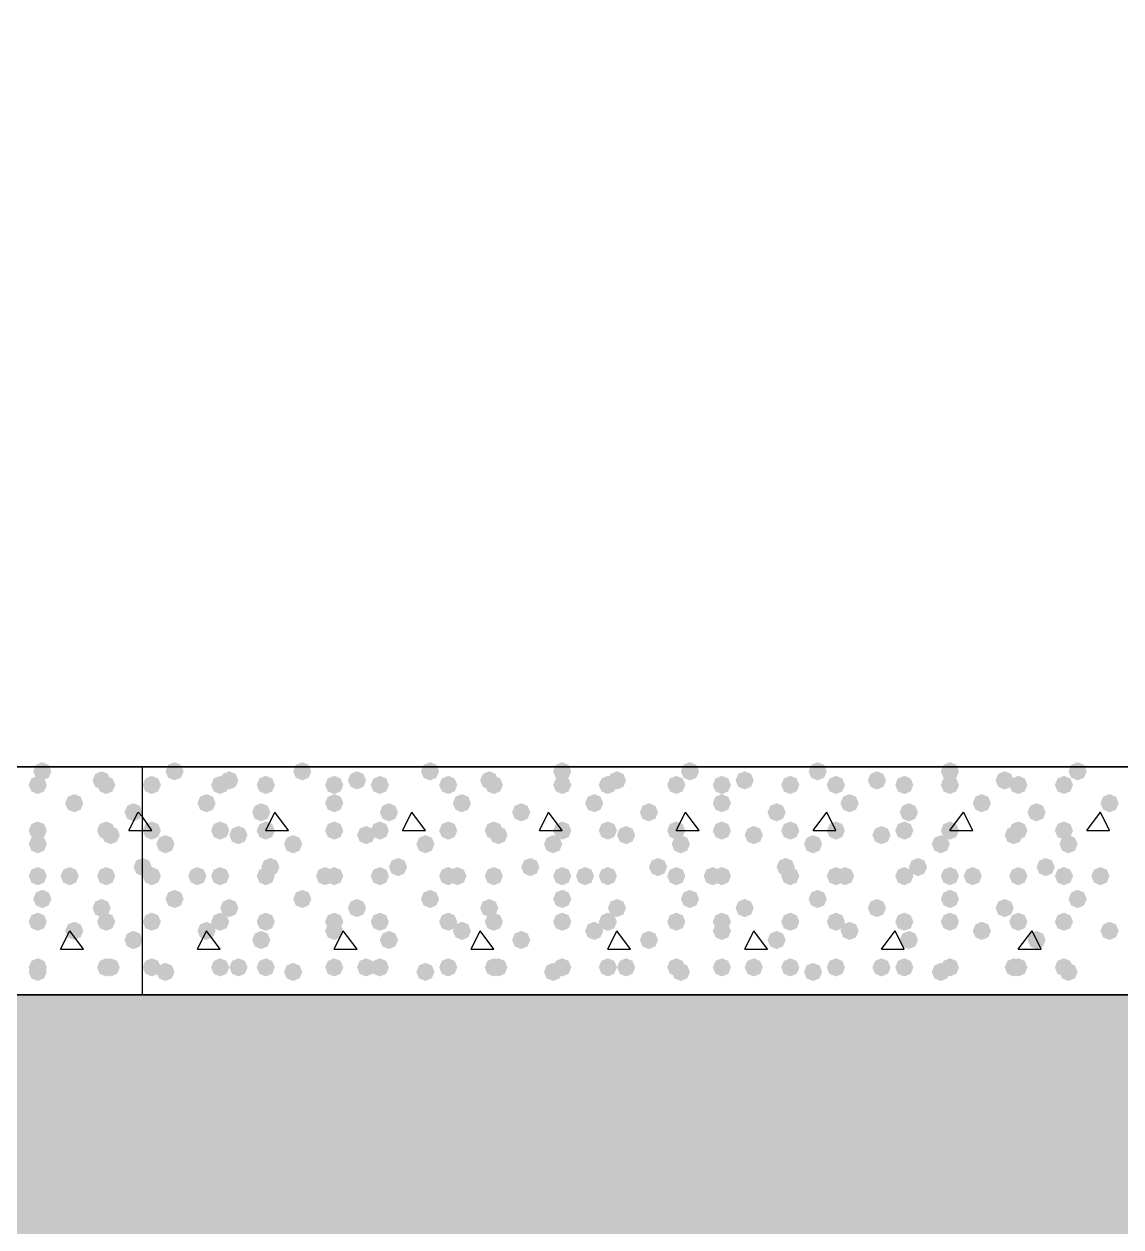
# Model space of a CAD drawing. Header units: millimetres. Extents: x 0 to 420, y 0 to 297.
# Drawn here: x 259.38 to 269.56, y 160.11 to 171.27 of the extents above; entities that cross this region are included whole.
import ezdxf

# ---------------------------------------------------------------- set-up
doc = ezdxf.new("R2010")
doc.units = ezdxf.units.MM
doc.layers.get('0').update_dxf_attribs({"linetype": 'CONTINUOUS'})

msp = doc.modelspace()

# ---------------------------------------------------------------- hatches: boundary and pattern name
at = {"true_color": 0x000007}
for points in [[(259.630333, 164.338), (259.605462, 164.278204), (259.545667, 164.253333), (259.485871, 164.278204), (259.461, 164.338), (259.485871, 164.397796), (259.545667, 164.422667), (259.605462, 164.397796)], [(259.588, 164.211), (259.563129, 164.151204), (259.503333, 164.126333), (259.443537, 164.151204), (259.418667, 164.211), (259.443537, 164.270796), (259.503333, 164.295667), (259.563129, 164.270796)], [(260.180667, 164.253333), (260.155796, 164.193537), (260.096, 164.168667), (260.036204, 164.193537), (260.011333, 164.253333), (260.036204, 164.313129), (260.096, 164.338), (260.155796, 164.313129)], [(260.223, 164.211), (260.198129, 164.151204), (260.138333, 164.126333), (260.078538, 164.151204), (260.053667, 164.211), (260.078537, 164.270796), (260.138333, 164.295667), (260.198129, 164.270796)], [(259.926667, 164.041667), (259.901796, 163.981871), (259.842, 163.957), (259.782204, 163.981871), (259.757333, 164.041667), (259.782204, 164.101462), (259.842, 164.126333), (259.901796, 164.101463)], [(260.477, 163.957), (260.452129, 163.897204), (260.392333, 163.872333), (260.332538, 163.897204), (260.307667, 163.957), (260.332537, 164.016796), (260.392333, 164.041667), (260.452129, 164.016796)], [(259.588, 163.787667), (259.563129, 163.727871), (259.503333, 163.703), (259.443537, 163.727871), (259.418667, 163.787667), (259.443537, 163.847462), (259.503333, 163.872333), (259.563129, 163.847463)], [(260.223, 163.787667), (260.198129, 163.727871), (260.138333, 163.703), (260.078538, 163.727871), (260.053667, 163.787667), (260.078537, 163.847462), (260.138333, 163.872333), (260.198129, 163.847463)], [(260.265333, 163.745333), (260.240462, 163.685537), (260.180667, 163.660667), (260.120871, 163.685537), (260.096, 163.745333), (260.120871, 163.805129), (260.180667, 163.83), (260.240462, 163.805129)], [(259.588, 163.660667), (259.563129, 163.600871), (259.503333, 163.576), (259.443537, 163.600871), (259.418667, 163.660667), (259.443537, 163.720462), (259.503333, 163.745333), (259.563129, 163.720463)], [(260.561667, 163.449), (260.536796, 163.389204), (260.477, 163.364333), (260.417204, 163.389204), (260.392333, 163.449), (260.417204, 163.508796), (260.477, 163.533667), (260.536796, 163.508796)], [(259.588, 163.364333), (259.563129, 163.304537), (259.503333, 163.279667), (259.443537, 163.304537), (259.418667, 163.364333), (259.443537, 163.424129), (259.503333, 163.449), (259.563129, 163.424129)], [(259.884333, 163.364333), (259.859462, 163.304537), (259.799667, 163.279667), (259.739871, 163.304537), (259.715, 163.364333), (259.739871, 163.424129), (259.799667, 163.449), (259.859462, 163.424129)], [(260.223, 163.364333), (260.198129, 163.304537), (260.138333, 163.279667), (260.078538, 163.304537), (260.053667, 163.364333), (260.078537, 163.424129), (260.138333, 163.449), (260.198129, 163.424129)], [(259.630333, 163.152667), (259.605462, 163.092871), (259.545667, 163.068), (259.485871, 163.092871), (259.461, 163.152667), (259.485871, 163.212462), (259.545667, 163.237333), (259.605462, 163.212463)], [(260.180667, 163.068), (260.155796, 163.008204), (260.096, 162.983333), (260.036204, 163.008204), (260.011333, 163.068), (260.036204, 163.127796), (260.096, 163.152667), (260.155796, 163.127796)], [(259.588, 162.941), (259.563129, 162.881204), (259.503333, 162.856333), (259.443537, 162.881204), (259.418667, 162.941), (259.443537, 163.000796), (259.503333, 163.025667), (259.563129, 163.000796)], [(259.926667, 162.856333), (259.901796, 162.796537), (259.842, 162.771667), (259.782204, 162.796537), (259.757333, 162.856333), (259.782204, 162.916129), (259.842, 162.941), (259.901796, 162.916129)], [(260.223, 162.941), (260.198129, 162.881204), (260.138333, 162.856333), (260.078538, 162.881204), (260.053667, 162.941), (260.078537, 163.000796), (260.138333, 163.025667), (260.198129, 163.000796)], [(260.477, 162.771667), (260.452129, 162.711871), (260.392333, 162.687), (260.332538, 162.711871), (260.307667, 162.771667), (260.332537, 162.831462), (260.392333, 162.856333), (260.452129, 162.831463)], [(259.588, 162.517667), (259.563129, 162.457871), (259.503333, 162.433), (259.443537, 162.457871), (259.418667, 162.517667), (259.443537, 162.577462), (259.503333, 162.602333), (259.563129, 162.577463)], [(260.223, 162.517667), (260.198129, 162.457871), (260.138333, 162.433), (260.078538, 162.457871), (260.053667, 162.517667), (260.078537, 162.577462), (260.138333, 162.602333), (260.198129, 162.577463)], [(260.265333, 162.517667), (260.240462, 162.457871), (260.180667, 162.433), (260.120871, 162.457871), (260.096, 162.517667), (260.120871, 162.577462), (260.180667, 162.602333), (260.240462, 162.577463)], [(259.588, 162.475333), (259.563129, 162.415537), (259.503333, 162.390667), (259.443537, 162.415537), (259.418667, 162.475333), (259.443537, 162.535129), (259.503333, 162.56), (259.563129, 162.535129)]]:
    msp.add_hatch(color=0, dxfattribs=at).paths.add_polyline_path(points, flags=0)
at = {"true_color": 0x000008}
for points in [[(260.858, 164.338), (260.833129, 164.278204), (260.773333, 164.253333), (260.713538, 164.278204), (260.688667, 164.338), (260.713537, 164.397796), (260.773333, 164.422667), (260.833129, 164.397796)], [(262.043333, 164.338), (262.018462, 164.278204), (261.958667, 164.253333), (261.898871, 164.278204), (261.874, 164.338), (261.898871, 164.397796), (261.958667, 164.422667), (262.018462, 164.397796)], [(263.228667, 164.338), (263.203796, 164.278204), (263.144, 164.253333), (263.084204, 164.278204), (263.059333, 164.338), (263.084204, 164.397796), (263.144, 164.422667), (263.203796, 164.397796)], [(264.456333, 164.338), (264.431462, 164.278204), (264.371667, 164.253333), (264.311871, 164.278204), (264.287, 164.338), (264.311871, 164.397796), (264.371667, 164.422667), (264.431462, 164.397796)], [(265.641667, 164.338), (265.616796, 164.278204), (265.557, 164.253333), (265.497204, 164.278204), (265.472333, 164.338), (265.497204, 164.397796), (265.557, 164.422667), (265.616796, 164.397796)], [(266.827, 164.338), (266.802129, 164.278204), (266.742333, 164.253333), (266.682537, 164.278204), (266.657667, 164.338), (266.682537, 164.397796), (266.742333, 164.422667), (266.802129, 164.397796)], [(268.054667, 164.338), (268.029796, 164.278204), (267.97, 164.253333), (267.910204, 164.278204), (267.885333, 164.338), (267.910204, 164.397796), (267.97, 164.422667), (268.029796, 164.397796)], [(269.24, 164.338), (269.215129, 164.278204), (269.155333, 164.253333), (269.095537, 164.278204), (269.070667, 164.338), (269.095537, 164.397796), (269.155333, 164.422667), (269.215129, 164.397796)], [(260.646333, 164.211), (260.621463, 164.151204), (260.561667, 164.126333), (260.501871, 164.151204), (260.477, 164.211), (260.501871, 164.270796), (260.561667, 164.295667), (260.621462, 164.270796)], [(261.281333, 164.211), (261.256463, 164.151204), (261.196667, 164.126333), (261.136871, 164.151204), (261.112, 164.211), (261.136871, 164.270796), (261.196667, 164.295667), (261.256462, 164.270796)], [(261.366, 164.253333), (261.341129, 164.193537), (261.281333, 164.168667), (261.221538, 164.193537), (261.196667, 164.253333), (261.221537, 164.313129), (261.281333, 164.338), (261.341129, 164.313129)], [(261.704667, 164.211), (261.679796, 164.151204), (261.62, 164.126333), (261.560204, 164.151204), (261.535333, 164.211), (261.560204, 164.270796), (261.62, 164.295667), (261.679796, 164.270796)], [(262.339667, 164.211), (262.314796, 164.151204), (262.255, 164.126333), (262.195204, 164.151204), (262.170333, 164.211), (262.195204, 164.270796), (262.255, 164.295667), (262.314796, 164.270796)], [(262.551333, 164.253333), (262.526462, 164.193537), (262.466667, 164.168667), (262.406871, 164.193537), (262.382, 164.253333), (262.406871, 164.313129), (262.466667, 164.338), (262.526462, 164.313129)], [(262.763, 164.211), (262.738129, 164.151204), (262.678333, 164.126333), (262.618538, 164.151204), (262.593667, 164.211), (262.618537, 164.270796), (262.678333, 164.295667), (262.738129, 164.270796)], [(263.398, 164.211), (263.373129, 164.151204), (263.313333, 164.126333), (263.253537, 164.151204), (263.228667, 164.211), (263.253537, 164.270796), (263.313333, 164.295667), (263.373129, 164.270796)], [(263.779, 164.253333), (263.754129, 164.193537), (263.694333, 164.168667), (263.634537, 164.193537), (263.609667, 164.253333), (263.634537, 164.313129), (263.694333, 164.338), (263.754129, 164.313129)], [(263.821333, 164.211), (263.796462, 164.151204), (263.736667, 164.126333), (263.676871, 164.151204), (263.652, 164.211), (263.676871, 164.270796), (263.736667, 164.295667), (263.796462, 164.270796)], [(264.456333, 164.211), (264.431462, 164.151204), (264.371667, 164.126333), (264.311871, 164.151204), (264.287, 164.211), (264.311871, 164.270796), (264.371667, 164.295667), (264.431462, 164.270796)], [(264.879667, 164.211), (264.854796, 164.151204), (264.795, 164.126333), (264.735204, 164.151204), (264.710333, 164.211), (264.735204, 164.270796), (264.795, 164.295667), (264.854796, 164.270796)], [(264.964333, 164.253333), (264.939462, 164.193537), (264.879667, 164.168667), (264.819871, 164.193537), (264.795, 164.253333), (264.819871, 164.313129), (264.879667, 164.338), (264.939462, 164.313129)], [(265.514667, 164.211), (265.489796, 164.151204), (265.43, 164.126333), (265.370204, 164.151204), (265.345333, 164.211), (265.370204, 164.270796), (265.43, 164.295667), (265.489796, 164.270796)], [(265.938, 164.211), (265.913129, 164.151204), (265.853333, 164.126333), (265.793537, 164.151204), (265.768667, 164.211), (265.793537, 164.270796), (265.853333, 164.295667), (265.913129, 164.270796)], [(266.149667, 164.253333), (266.124796, 164.193537), (266.065, 164.168667), (266.005204, 164.193537), (265.980333, 164.253333), (266.005204, 164.313129), (266.065, 164.338), (266.124796, 164.313129)], [(266.573, 164.211), (266.548129, 164.151204), (266.488333, 164.126333), (266.428538, 164.151204), (266.403667, 164.211), (266.428537, 164.270796), (266.488333, 164.295667), (266.548129, 164.270796)], [(266.996333, 164.211), (266.971462, 164.151204), (266.911667, 164.126333), (266.851871, 164.151204), (266.827, 164.211), (266.851871, 164.270796), (266.911667, 164.295667), (266.971462, 164.270796)], [(267.377333, 164.253333), (267.352463, 164.193537), (267.292667, 164.168667), (267.232871, 164.193537), (267.208, 164.253333), (267.232871, 164.313129), (267.292667, 164.338), (267.352462, 164.313129)], [(267.631333, 164.211), (267.606463, 164.151204), (267.546667, 164.126333), (267.486871, 164.151204), (267.462, 164.211), (267.486871, 164.270796), (267.546667, 164.295667), (267.606462, 164.270796)], [(268.054667, 164.211), (268.029796, 164.151204), (267.97, 164.126333), (267.910204, 164.151204), (267.885333, 164.211), (267.910204, 164.270796), (267.97, 164.295667), (268.029796, 164.270796)], [(268.562667, 164.253333), (268.537796, 164.193537), (268.478, 164.168667), (268.418204, 164.193537), (268.393333, 164.253333), (268.418204, 164.313129), (268.478, 164.338), (268.537796, 164.313129)], [(268.689667, 164.211), (268.664796, 164.151204), (268.605, 164.126333), (268.545204, 164.151204), (268.520333, 164.211), (268.545204, 164.270796), (268.605, 164.295667), (268.664796, 164.270796)], [(269.113, 164.211), (269.088129, 164.151204), (269.028333, 164.126333), (268.968538, 164.151204), (268.943667, 164.211), (268.968537, 164.270796), (269.028333, 164.295667), (269.088129, 164.270796)], [(261.154333, 164.041667), (261.129462, 163.981871), (261.069667, 163.957), (261.009871, 163.981871), (260.985, 164.041667), (261.009871, 164.101462), (261.069667, 164.126333), (261.129462, 164.101463)], [(262.339667, 164.041667), (262.314796, 163.981871), (262.255, 163.957), (262.195204, 163.981871), (262.170333, 164.041667), (262.195204, 164.101462), (262.255, 164.126333), (262.314796, 164.101463)], [(263.525, 164.041667), (263.500129, 163.981871), (263.440333, 163.957), (263.380538, 163.981871), (263.355667, 164.041667), (263.380537, 164.101462), (263.440333, 164.126333), (263.500129, 164.101463)], [(264.752667, 164.041667), (264.727796, 163.981871), (264.668, 163.957), (264.608204, 163.981871), (264.583333, 164.041667), (264.608204, 164.101462), (264.668, 164.126333), (264.727796, 164.101463)], [(265.938, 164.041667), (265.913129, 163.981871), (265.853333, 163.957), (265.793537, 163.981871), (265.768667, 164.041667), (265.793537, 164.101462), (265.853333, 164.126333), (265.913129, 164.101463)], [(267.123333, 164.041667), (267.098462, 163.981871), (267.038667, 163.957), (266.978871, 163.981871), (266.954, 164.041667), (266.978871, 164.101462), (267.038667, 164.126333), (267.098462, 164.101463)], [(268.351, 164.041667), (268.326129, 163.981871), (268.266333, 163.957), (268.206538, 163.981871), (268.181667, 164.041667), (268.206537, 164.101462), (268.266333, 164.126333), (268.326129, 164.101463)], [(269.536333, 164.041667), (269.511462, 163.981871), (269.451667, 163.957), (269.391871, 163.981871), (269.367, 164.041667), (269.391871, 164.101462), (269.451667, 164.126333), (269.511462, 164.101463)], [(261.662333, 163.957), (261.637462, 163.897204), (261.577667, 163.872333), (261.517871, 163.897204), (261.493, 163.957), (261.517871, 164.016796), (261.577667, 164.041667), (261.637462, 164.016796)], [(262.847667, 163.957), (262.822796, 163.897204), (262.763, 163.872333), (262.703204, 163.897204), (262.678333, 163.957), (262.703204, 164.016796), (262.763, 164.041667), (262.822796, 164.016796)], [(264.075333, 163.957), (264.050462, 163.897204), (263.990667, 163.872333), (263.930871, 163.897204), (263.906, 163.957), (263.930871, 164.016796), (263.990667, 164.041667), (264.050462, 164.016796)], [(265.260667, 163.957), (265.235796, 163.897204), (265.176, 163.872333), (265.116204, 163.897204), (265.091333, 163.957), (265.116204, 164.016796), (265.176, 164.041667), (265.235796, 164.016796)], [(266.446, 163.957), (266.421129, 163.897204), (266.361333, 163.872333), (266.301537, 163.897204), (266.276667, 163.957), (266.301537, 164.016796), (266.361333, 164.041667), (266.421129, 164.016796)], [(267.673667, 163.957), (267.648796, 163.897204), (267.589, 163.872333), (267.529204, 163.897204), (267.504333, 163.957), (267.529204, 164.016796), (267.589, 164.041667), (267.648796, 164.016796)], [(268.859, 163.957), (268.834129, 163.897204), (268.774333, 163.872333), (268.714538, 163.897204), (268.689667, 163.957), (268.714537, 164.016796), (268.774333, 164.041667), (268.834129, 164.016796)], [(260.646333, 163.787667), (260.621463, 163.727871), (260.561667, 163.703), (260.501871, 163.727871), (260.477, 163.787667), (260.501871, 163.847462), (260.561667, 163.872333), (260.621462, 163.847463)], [(261.281333, 163.787667), (261.256463, 163.727871), (261.196667, 163.703), (261.136871, 163.727871), (261.112, 163.787667), (261.136871, 163.847462), (261.196667, 163.872333), (261.256462, 163.847463)], [(261.450667, 163.745333), (261.425796, 163.685537), (261.366, 163.660667), (261.306204, 163.685537), (261.281333, 163.745333), (261.306204, 163.805129), (261.366, 163.83), (261.425796, 163.805129)], [(261.704667, 163.787667), (261.679796, 163.727871), (261.62, 163.703), (261.560204, 163.727871), (261.535333, 163.787667), (261.560204, 163.847462), (261.62, 163.872333), (261.679796, 163.847463)], [(262.339667, 163.787667), (262.314796, 163.727871), (262.255, 163.703), (262.195204, 163.727871), (262.170333, 163.787667), (262.195204, 163.847462), (262.255, 163.872333), (262.314796, 163.847463)], [(262.636, 163.745333), (262.611129, 163.685537), (262.551333, 163.660667), (262.491538, 163.685537), (262.466667, 163.745333), (262.491537, 163.805129), (262.551333, 163.83), (262.611129, 163.805129)], [(262.763, 163.787667), (262.738129, 163.727871), (262.678333, 163.703), (262.618538, 163.727871), (262.593667, 163.787667), (262.618537, 163.847462), (262.678333, 163.872333), (262.738129, 163.847463)], [(263.398, 163.787667), (263.373129, 163.727871), (263.313333, 163.703), (263.253537, 163.727871), (263.228667, 163.787667), (263.253537, 163.847462), (263.313333, 163.872333), (263.373129, 163.847463)], [(263.821333, 163.787667), (263.796462, 163.727871), (263.736667, 163.703), (263.676871, 163.727871), (263.652, 163.787667), (263.676871, 163.847462), (263.736667, 163.872333), (263.796462, 163.847463)], [(263.863667, 163.745333), (263.838796, 163.685537), (263.779, 163.660667), (263.719204, 163.685537), (263.694333, 163.745333), (263.719204, 163.805129), (263.779, 163.83), (263.838796, 163.805129)], [(264.456333, 163.787667), (264.431462, 163.727871), (264.371667, 163.703), (264.311871, 163.727871), (264.287, 163.787667), (264.311871, 163.847462), (264.371667, 163.872333), (264.431462, 163.847463)], [(264.879667, 163.787667), (264.854796, 163.727871), (264.795, 163.703), (264.735204, 163.727871), (264.710333, 163.787667), (264.735204, 163.847462), (264.795, 163.872333), (264.854796, 163.847463)], [(265.049, 163.745333), (265.024129, 163.685537), (264.964333, 163.660667), (264.904538, 163.685537), (264.879667, 163.745333), (264.904537, 163.805129), (264.964333, 163.83), (265.024129, 163.805129)], [(265.514667, 163.787667), (265.489796, 163.727871), (265.43, 163.703), (265.370204, 163.727871), (265.345333, 163.787667), (265.370204, 163.847462), (265.43, 163.872333), (265.489796, 163.847463)], [(265.938, 163.787667), (265.913129, 163.727871), (265.853333, 163.703), (265.793537, 163.727871), (265.768667, 163.787667), (265.793537, 163.847462), (265.853333, 163.872333), (265.913129, 163.847463)], [(266.234333, 163.745333), (266.209462, 163.685537), (266.149667, 163.660667), (266.089871, 163.685537), (266.065, 163.745333), (266.089871, 163.805129), (266.149667, 163.83), (266.209462, 163.805129)], [(266.573, 163.787667), (266.548129, 163.727871), (266.488333, 163.703), (266.428538, 163.727871), (266.403667, 163.787667), (266.428537, 163.847462), (266.488333, 163.872333), (266.548129, 163.847463)], [(266.996333, 163.787667), (266.971462, 163.727871), (266.911667, 163.703), (266.851871, 163.727871), (266.827, 163.787667), (266.851871, 163.847462), (266.911667, 163.872333), (266.971462, 163.847463)], [(267.419667, 163.745333), (267.394796, 163.685537), (267.335, 163.660667), (267.275204, 163.685537), (267.250333, 163.745333), (267.275204, 163.805129), (267.335, 163.83), (267.394796, 163.805129)], [(267.631333, 163.787667), (267.606463, 163.727871), (267.546667, 163.703), (267.486871, 163.727871), (267.462, 163.787667), (267.486871, 163.847462), (267.546667, 163.872333), (267.606462, 163.847463)], [(268.054667, 163.787667), (268.029796, 163.727871), (267.97, 163.703), (267.910204, 163.727871), (267.885333, 163.787667), (267.910204, 163.847462), (267.97, 163.872333), (268.029796, 163.847463)], [(268.647333, 163.745333), (268.622462, 163.685537), (268.562667, 163.660667), (268.502871, 163.685537), (268.478, 163.745333), (268.502871, 163.805129), (268.562667, 163.83), (268.622462, 163.805129)], [(268.689667, 163.787667), (268.664796, 163.727871), (268.605, 163.703), (268.545204, 163.727871), (268.520333, 163.787667), (268.545204, 163.847462), (268.605, 163.872333), (268.664796, 163.847463)], [(269.113, 163.787667), (269.088129, 163.727871), (269.028333, 163.703), (268.968538, 163.727871), (268.943667, 163.787667), (268.968537, 163.847462), (269.028333, 163.872333), (269.088129, 163.847463)], [(260.773333, 163.660667), (260.748462, 163.600871), (260.688667, 163.576), (260.628871, 163.600871), (260.604, 163.660667), (260.628871, 163.720462), (260.688667, 163.745333), (260.748462, 163.720463)], [(261.958667, 163.660667), (261.933796, 163.600871), (261.874, 163.576), (261.814204, 163.600871), (261.789333, 163.660667), (261.814204, 163.720462), (261.874, 163.745333), (261.933796, 163.720463)], [(263.186333, 163.660667), (263.161462, 163.600871), (263.101667, 163.576), (263.041871, 163.600871), (263.017, 163.660667), (263.041871, 163.720462), (263.101667, 163.745333), (263.161462, 163.720463)], [(264.371667, 163.660667), (264.346796, 163.600871), (264.287, 163.576), (264.227204, 163.600871), (264.202333, 163.660667), (264.227204, 163.720462), (264.287, 163.745333), (264.346796, 163.720463)], [(265.557, 163.660667), (265.532129, 163.600871), (265.472333, 163.576), (265.412537, 163.600871), (265.387667, 163.660667), (265.412537, 163.720462), (265.472333, 163.745333), (265.532129, 163.720463)], [(266.784667, 163.660667), (266.759796, 163.600871), (266.7, 163.576), (266.640204, 163.600871), (266.615333, 163.660667), (266.640204, 163.720462), (266.7, 163.745333), (266.759796, 163.720463)], [(267.97, 163.660667), (267.945129, 163.600871), (267.885333, 163.576), (267.825538, 163.600871), (267.800667, 163.660667), (267.825537, 163.720462), (267.885333, 163.745333), (267.945129, 163.720463)], [(269.155333, 163.660667), (269.130462, 163.600871), (269.070667, 163.576), (269.010871, 163.600871), (268.986, 163.660667), (269.010871, 163.720462), (269.070667, 163.745333), (269.130462, 163.720463)], [(261.747, 163.449), (261.722129, 163.389204), (261.662333, 163.364333), (261.602538, 163.389204), (261.577667, 163.449), (261.602537, 163.508796), (261.662333, 163.533667), (261.722129, 163.508796)], [(262.932333, 163.449), (262.907462, 163.389204), (262.847667, 163.364333), (262.787871, 163.389204), (262.763, 163.449), (262.787871, 163.508796), (262.847667, 163.533667), (262.907462, 163.508796)], [(264.16, 163.449), (264.135129, 163.389204), (264.075333, 163.364333), (264.015538, 163.389204), (263.990667, 163.449), (264.015537, 163.508796), (264.075333, 163.533667), (264.135129, 163.508796)], [(265.345333, 163.449), (265.320462, 163.389204), (265.260667, 163.364333), (265.200871, 163.389204), (265.176, 163.449), (265.200871, 163.508796), (265.260667, 163.533667), (265.320462, 163.508796)], [(266.530667, 163.449), (266.505796, 163.389204), (266.446, 163.364333), (266.386204, 163.389204), (266.361333, 163.449), (266.386204, 163.508796), (266.446, 163.533667), (266.505796, 163.508796)], [(267.758333, 163.449), (267.733462, 163.389204), (267.673667, 163.364333), (267.613871, 163.389204), (267.589, 163.449), (267.613871, 163.508796), (267.673667, 163.533667), (267.733462, 163.508796)], [(268.943667, 163.449), (268.918796, 163.389204), (268.859, 163.364333), (268.799204, 163.389204), (268.774333, 163.449), (268.799204, 163.508796), (268.859, 163.533667), (268.918796, 163.508796)], [(260.646333, 163.364333), (260.621463, 163.304537), (260.561667, 163.279667), (260.501871, 163.304537), (260.477, 163.364333), (260.501871, 163.424129), (260.561667, 163.449), (260.621462, 163.424129)], [(261.069667, 163.364333), (261.044796, 163.304537), (260.985, 163.279667), (260.925204, 163.304537), (260.900333, 163.364333), (260.925204, 163.424129), (260.985, 163.449), (261.044796, 163.424129)], [(261.281333, 163.364333), (261.256463, 163.304537), (261.196667, 163.279667), (261.136871, 163.304537), (261.112, 163.364333), (261.136871, 163.424129), (261.196667, 163.449), (261.256462, 163.424129)], [(261.704667, 163.364333), (261.679796, 163.304537), (261.62, 163.279667), (261.560204, 163.304537), (261.535333, 163.364333), (261.560204, 163.424129), (261.62, 163.449), (261.679796, 163.424129)], [(262.255, 163.364333), (262.230129, 163.304537), (262.170333, 163.279667), (262.110538, 163.304537), (262.085667, 163.364333), (262.110537, 163.424129), (262.170333, 163.449), (262.230129, 163.424129)], [(262.339667, 163.364333), (262.314796, 163.304537), (262.255, 163.279667), (262.195204, 163.304537), (262.170333, 163.364333), (262.195204, 163.424129), (262.255, 163.449), (262.314796, 163.424129)], [(262.763, 163.364333), (262.738129, 163.304537), (262.678333, 163.279667), (262.618538, 163.304537), (262.593667, 163.364333), (262.618537, 163.424129), (262.678333, 163.449), (262.738129, 163.424129)], [(263.398, 163.364333), (263.373129, 163.304537), (263.313333, 163.279667), (263.253537, 163.304537), (263.228667, 163.364333), (263.253537, 163.424129), (263.313333, 163.449), (263.373129, 163.424129)], [(263.482667, 163.364333), (263.457796, 163.304537), (263.398, 163.279667), (263.338204, 163.304537), (263.313333, 163.364333), (263.338204, 163.424129), (263.398, 163.449), (263.457796, 163.424129)], [(263.821333, 163.364333), (263.796462, 163.304537), (263.736667, 163.279667), (263.676871, 163.304537), (263.652, 163.364333), (263.676871, 163.424129), (263.736667, 163.449), (263.796462, 163.424129)], [(264.456333, 163.364333), (264.431462, 163.304537), (264.371667, 163.279667), (264.311871, 163.304537), (264.287, 163.364333), (264.311871, 163.424129), (264.371667, 163.449), (264.431462, 163.424129)], [(264.668, 163.364333), (264.643129, 163.304537), (264.583333, 163.279667), (264.523537, 163.304537), (264.498667, 163.364333), (264.523537, 163.424129), (264.583333, 163.449), (264.643129, 163.424129)], [(264.879667, 163.364333), (264.854796, 163.304537), (264.795, 163.279667), (264.735204, 163.304537), (264.710333, 163.364333), (264.735204, 163.424129), (264.795, 163.449), (264.854796, 163.424129)], [(265.514667, 163.364333), (265.489796, 163.304537), (265.43, 163.279667), (265.370204, 163.304537), (265.345333, 163.364333), (265.370204, 163.424129), (265.43, 163.449), (265.489796, 163.424129)], [(265.853333, 163.364333), (265.828463, 163.304537), (265.768667, 163.279667), (265.708871, 163.304537), (265.684, 163.364333), (265.708871, 163.424129), (265.768667, 163.449), (265.828462, 163.424129)], [(265.938, 163.364333), (265.913129, 163.304537), (265.853333, 163.279667), (265.793537, 163.304537), (265.768667, 163.364333), (265.793537, 163.424129), (265.853333, 163.449), (265.913129, 163.424129)], [(266.573, 163.364333), (266.548129, 163.304537), (266.488333, 163.279667), (266.428538, 163.304537), (266.403667, 163.364333), (266.428537, 163.424129), (266.488333, 163.449), (266.548129, 163.424129)], [(266.996333, 163.364333), (266.971462, 163.304537), (266.911667, 163.279667), (266.851871, 163.304537), (266.827, 163.364333), (266.851871, 163.424129), (266.911667, 163.449), (266.971462, 163.424129)], [(267.081, 163.364333), (267.056129, 163.304537), (266.996333, 163.279667), (266.936537, 163.304537), (266.911667, 163.364333), (266.936537, 163.424129), (266.996333, 163.449), (267.056129, 163.424129)], [(267.631333, 163.364333), (267.606463, 163.304537), (267.546667, 163.279667), (267.486871, 163.304537), (267.462, 163.364333), (267.486871, 163.424129), (267.546667, 163.449), (267.606462, 163.424129)], [(268.054667, 163.364333), (268.029796, 163.304537), (267.97, 163.279667), (267.910204, 163.304537), (267.885333, 163.364333), (267.910204, 163.424129), (267.97, 163.449), (268.029796, 163.424129)], [(268.266333, 163.364333), (268.241463, 163.304537), (268.181667, 163.279667), (268.121871, 163.304537), (268.097, 163.364333), (268.121871, 163.424129), (268.181667, 163.449), (268.241462, 163.424129)], [(268.689667, 163.364333), (268.664796, 163.304537), (268.605, 163.279667), (268.545204, 163.304537), (268.520333, 163.364333), (268.545204, 163.424129), (268.605, 163.449), (268.664796, 163.424129)], [(269.113, 163.364333), (269.088129, 163.304537), (269.028333, 163.279667), (268.968538, 163.304537), (268.943667, 163.364333), (268.968537, 163.424129), (269.028333, 163.449), (269.088129, 163.424129)], [(269.451667, 163.364333), (269.426796, 163.304537), (269.367, 163.279667), (269.307204, 163.304537), (269.282333, 163.364333), (269.307204, 163.424129), (269.367, 163.449), (269.426796, 163.424129)], [(260.858, 163.152667), (260.833129, 163.092871), (260.773333, 163.068), (260.713538, 163.092871), (260.688667, 163.152667), (260.713537, 163.212462), (260.773333, 163.237333), (260.833129, 163.212463)], [(261.366, 163.068), (261.341129, 163.008204), (261.281333, 162.983333), (261.221538, 163.008204), (261.196667, 163.068), (261.221537, 163.127796), (261.281333, 163.152667), (261.341129, 163.127796)], [(262.043333, 163.152667), (262.018462, 163.092871), (261.958667, 163.068), (261.898871, 163.092871), (261.874, 163.152667), (261.898871, 163.212462), (261.958667, 163.237333), (262.018462, 163.212463)], [(262.551333, 163.068), (262.526462, 163.008204), (262.466667, 162.983333), (262.406871, 163.008204), (262.382, 163.068), (262.406871, 163.127796), (262.466667, 163.152667), (262.526462, 163.127796)], [(263.228667, 163.152667), (263.203796, 163.092871), (263.144, 163.068), (263.084204, 163.092871), (263.059333, 163.152667), (263.084204, 163.212462), (263.144, 163.237333), (263.203796, 163.212463)], [(263.779, 163.068), (263.754129, 163.008204), (263.694333, 162.983333), (263.634537, 163.008204), (263.609667, 163.068), (263.634537, 163.127796), (263.694333, 163.152667), (263.754129, 163.127796)], [(264.456333, 163.152667), (264.431462, 163.092871), (264.371667, 163.068), (264.311871, 163.092871), (264.287, 163.152667), (264.311871, 163.212462), (264.371667, 163.237333), (264.431462, 163.212463)], [(264.964333, 163.068), (264.939462, 163.008204), (264.879667, 162.983333), (264.819871, 163.008204), (264.795, 163.068), (264.819871, 163.127796), (264.879667, 163.152667), (264.939462, 163.127796)], [(265.641667, 163.152667), (265.616796, 163.092871), (265.557, 163.068), (265.497204, 163.092871), (265.472333, 163.152667), (265.497204, 163.212462), (265.557, 163.237333), (265.616796, 163.212463)], [(266.149667, 163.068), (266.124796, 163.008204), (266.065, 162.983333), (266.005204, 163.008204), (265.980333, 163.068), (266.005204, 163.127796), (266.065, 163.152667), (266.124796, 163.127796)], [(266.827, 163.152667), (266.802129, 163.092871), (266.742333, 163.068), (266.682537, 163.092871), (266.657667, 163.152667), (266.682537, 163.212462), (266.742333, 163.237333), (266.802129, 163.212463)], [(267.377333, 163.068), (267.352463, 163.008204), (267.292667, 162.983333), (267.232871, 163.008204), (267.208, 163.068), (267.232871, 163.127796), (267.292667, 163.152667), (267.352462, 163.127796)], [(268.054667, 163.152667), (268.029796, 163.092871), (267.97, 163.068), (267.910204, 163.092871), (267.885333, 163.152667), (267.910204, 163.212462), (267.97, 163.237333), (268.029796, 163.212463)], [(268.562667, 163.068), (268.537796, 163.008204), (268.478, 162.983333), (268.418204, 163.008204), (268.393333, 163.068), (268.418204, 163.127796), (268.478, 163.152667), (268.537796, 163.127796)], [(269.24, 163.152667), (269.215129, 163.092871), (269.155333, 163.068), (269.095537, 163.092871), (269.070667, 163.152667), (269.095537, 163.212462), (269.155333, 163.237333), (269.215129, 163.212463)], [(260.646333, 162.941), (260.621463, 162.881204), (260.561667, 162.856333), (260.501871, 162.881204), (260.477, 162.941), (260.501871, 163.000796), (260.561667, 163.025667), (260.621462, 163.000796)], [(261.154333, 162.856333), (261.129462, 162.796537), (261.069667, 162.771667), (261.009871, 162.796537), (260.985, 162.856333), (261.009871, 162.916129), (261.069667, 162.941), (261.129462, 162.916129)], [(261.281333, 162.941), (261.256463, 162.881204), (261.196667, 162.856333), (261.136871, 162.881204), (261.112, 162.941), (261.136871, 163.000796), (261.196667, 163.025667), (261.256462, 163.000796)], [(261.704667, 162.941), (261.679796, 162.881204), (261.62, 162.856333), (261.560204, 162.881204), (261.535333, 162.941), (261.560204, 163.000796), (261.62, 163.025667), (261.679796, 163.000796)], [(262.339667, 162.941), (262.314796, 162.881204), (262.255, 162.856333), (262.195204, 162.881204), (262.170333, 162.941), (262.195204, 163.000796), (262.255, 163.025667), (262.314796, 163.000796)], [(262.339667, 162.856333), (262.314796, 162.796537), (262.255, 162.771667), (262.195204, 162.796537), (262.170333, 162.856333), (262.195204, 162.916129), (262.255, 162.941), (262.314796, 162.916129)], [(262.763, 162.941), (262.738129, 162.881204), (262.678333, 162.856333), (262.618538, 162.881204), (262.593667, 162.941), (262.618537, 163.000796), (262.678333, 163.025667), (262.738129, 163.000796)], [(263.398, 162.941), (263.373129, 162.881204), (263.313333, 162.856333), (263.253537, 162.881204), (263.228667, 162.941), (263.253537, 163.000796), (263.313333, 163.025667), (263.373129, 163.000796)], [(263.525, 162.856333), (263.500129, 162.796537), (263.440333, 162.771667), (263.380538, 162.796537), (263.355667, 162.856333), (263.380537, 162.916129), (263.440333, 162.941), (263.500129, 162.916129)], [(263.821333, 162.941), (263.796462, 162.881204), (263.736667, 162.856333), (263.676871, 162.881204), (263.652, 162.941), (263.676871, 163.000796), (263.736667, 163.025667), (263.796462, 163.000796)], [(264.456333, 162.941), (264.431462, 162.881204), (264.371667, 162.856333), (264.311871, 162.881204), (264.287, 162.941), (264.311871, 163.000796), (264.371667, 163.025667), (264.431462, 163.000796)], [(264.752667, 162.856333), (264.727796, 162.796537), (264.668, 162.771667), (264.608204, 162.796537), (264.583333, 162.856333), (264.608204, 162.916129), (264.668, 162.941), (264.727796, 162.916129)], [(264.879667, 162.941), (264.854796, 162.881204), (264.795, 162.856333), (264.735204, 162.881204), (264.710333, 162.941), (264.735204, 163.000796), (264.795, 163.025667), (264.854796, 163.000796)], [(265.514667, 162.941), (265.489796, 162.881204), (265.43, 162.856333), (265.370204, 162.881204), (265.345333, 162.941), (265.370204, 163.000796), (265.43, 163.025667), (265.489796, 163.000796)], [(265.938, 162.941), (265.913129, 162.881204), (265.853333, 162.856333), (265.793537, 162.881204), (265.768667, 162.941), (265.793537, 163.000796), (265.853333, 163.025667), (265.913129, 163.000796)], [(265.938, 162.856333), (265.913129, 162.796537), (265.853333, 162.771667), (265.793537, 162.796537), (265.768667, 162.856333), (265.793537, 162.916129), (265.853333, 162.941), (265.913129, 162.916129)], [(266.573, 162.941), (266.548129, 162.881204), (266.488333, 162.856333), (266.428538, 162.881204), (266.403667, 162.941), (266.428537, 163.000796), (266.488333, 163.025667), (266.548129, 163.000796)], [(266.996333, 162.941), (266.971462, 162.881204), (266.911667, 162.856333), (266.851871, 162.881204), (266.827, 162.941), (266.851871, 163.000796), (266.911667, 163.025667), (266.971462, 163.000796)], [(267.123333, 162.856333), (267.098462, 162.796537), (267.038667, 162.771667), (266.978871, 162.796537), (266.954, 162.856333), (266.978871, 162.916129), (267.038667, 162.941), (267.098462, 162.916129)], [(267.631333, 162.941), (267.606463, 162.881204), (267.546667, 162.856333), (267.486871, 162.881204), (267.462, 162.941), (267.486871, 163.000796), (267.546667, 163.025667), (267.606462, 163.000796)], [(268.054667, 162.941), (268.029796, 162.881204), (267.97, 162.856333), (267.910204, 162.881204), (267.885333, 162.941), (267.910204, 163.000796), (267.97, 163.025667), (268.029796, 163.000796)], [(268.351, 162.856333), (268.326129, 162.796537), (268.266333, 162.771667), (268.206538, 162.796537), (268.181667, 162.856333), (268.206537, 162.916129), (268.266333, 162.941), (268.326129, 162.916129)], [(268.689667, 162.941), (268.664796, 162.881204), (268.605, 162.856333), (268.545204, 162.881204), (268.520333, 162.941), (268.545204, 163.000796), (268.605, 163.025667), (268.664796, 163.000796)], [(269.113, 162.941), (269.088129, 162.881204), (269.028333, 162.856333), (268.968538, 162.881204), (268.943667, 162.941), (268.968537, 163.000796), (269.028333, 163.025667), (269.088129, 163.000796)], [(269.536333, 162.856333), (269.511462, 162.796537), (269.451667, 162.771667), (269.391871, 162.796537), (269.367, 162.856333), (269.391871, 162.916129), (269.451667, 162.941), (269.511462, 162.916129)], [(261.662333, 162.771667), (261.637462, 162.711871), (261.577667, 162.687), (261.517871, 162.711871), (261.493, 162.771667), (261.517871, 162.831462), (261.577667, 162.856333), (261.637462, 162.831463)], [(262.847667, 162.771667), (262.822796, 162.711871), (262.763, 162.687), (262.703204, 162.711871), (262.678333, 162.771667), (262.703204, 162.831462), (262.763, 162.856333), (262.822796, 162.831463)], [(264.075333, 162.771667), (264.050462, 162.711871), (263.990667, 162.687), (263.930871, 162.711871), (263.906, 162.771667), (263.930871, 162.831462), (263.990667, 162.856333), (264.050462, 162.831463)], [(265.260667, 162.771667), (265.235796, 162.711871), (265.176, 162.687), (265.116204, 162.711871), (265.091333, 162.771667), (265.116204, 162.831462), (265.176, 162.856333), (265.235796, 162.831463)], [(266.446, 162.771667), (266.421129, 162.711871), (266.361333, 162.687), (266.301537, 162.711871), (266.276667, 162.771667), (266.301537, 162.831462), (266.361333, 162.856333), (266.421129, 162.831463)], [(267.673667, 162.771667), (267.648796, 162.711871), (267.589, 162.687), (267.529204, 162.711871), (267.504333, 162.771667), (267.529204, 162.831462), (267.589, 162.856333), (267.648796, 162.831463)], [(268.859, 162.771667), (268.834129, 162.711871), (268.774333, 162.687), (268.714538, 162.711871), (268.689667, 162.771667), (268.714537, 162.831462), (268.774333, 162.856333), (268.834129, 162.831463)], [(260.646333, 162.517667), (260.621463, 162.457871), (260.561667, 162.433), (260.501871, 162.457871), (260.477, 162.517667), (260.501871, 162.577462), (260.561667, 162.602333), (260.621462, 162.577463)], [(261.281333, 162.517667), (261.256463, 162.457871), (261.196667, 162.433), (261.136871, 162.457871), (261.112, 162.517667), (261.136871, 162.577462), (261.196667, 162.602333), (261.256462, 162.577463)], [(261.450667, 162.517667), (261.425796, 162.457871), (261.366, 162.433), (261.306204, 162.457871), (261.281333, 162.517667), (261.306204, 162.577462), (261.366, 162.602333), (261.425796, 162.577463)], [(261.704667, 162.517667), (261.679796, 162.457871), (261.62, 162.433), (261.560204, 162.457871), (261.535333, 162.517667), (261.560204, 162.577462), (261.62, 162.602333), (261.679796, 162.577463)], [(262.339667, 162.517667), (262.314796, 162.457871), (262.255, 162.433), (262.195204, 162.457871), (262.170333, 162.517667), (262.195204, 162.577462), (262.255, 162.602333), (262.314796, 162.577463)], [(262.636, 162.517667), (262.611129, 162.457871), (262.551333, 162.433), (262.491538, 162.457871), (262.466667, 162.517667), (262.491537, 162.577462), (262.551333, 162.602333), (262.611129, 162.577463)], [(262.763, 162.517667), (262.738129, 162.457871), (262.678333, 162.433), (262.618538, 162.457871), (262.593667, 162.517667), (262.618537, 162.577462), (262.678333, 162.602333), (262.738129, 162.577463)], [(263.398, 162.517667), (263.373129, 162.457871), (263.313333, 162.433), (263.253537, 162.457871), (263.228667, 162.517667), (263.253537, 162.577462), (263.313333, 162.602333), (263.373129, 162.577463)], [(263.821333, 162.517667), (263.796462, 162.457871), (263.736667, 162.433), (263.676871, 162.457871), (263.652, 162.517667), (263.676871, 162.577462), (263.736667, 162.602333), (263.796462, 162.577463)], [(263.863667, 162.517667), (263.838796, 162.457871), (263.779, 162.433), (263.719204, 162.457871), (263.694333, 162.517667), (263.719204, 162.577462), (263.779, 162.602333), (263.838796, 162.577463)], [(264.456333, 162.517667), (264.431462, 162.457871), (264.371667, 162.433), (264.311871, 162.457871), (264.287, 162.517667), (264.311871, 162.577462), (264.371667, 162.602333), (264.431462, 162.577463)], [(264.879667, 162.517667), (264.854796, 162.457871), (264.795, 162.433), (264.735204, 162.457871), (264.710333, 162.517667), (264.735204, 162.577462), (264.795, 162.602333), (264.854796, 162.577463)], [(265.049, 162.517667), (265.024129, 162.457871), (264.964333, 162.433), (264.904538, 162.457871), (264.879667, 162.517667), (264.904537, 162.577462), (264.964333, 162.602333), (265.024129, 162.577463)], [(265.514667, 162.517667), (265.489796, 162.457871), (265.43, 162.433), (265.370204, 162.457871), (265.345333, 162.517667), (265.370204, 162.577462), (265.43, 162.602333), (265.489796, 162.577463)], [(265.938, 162.517667), (265.913129, 162.457871), (265.853333, 162.433), (265.793537, 162.457871), (265.768667, 162.517667), (265.793537, 162.577462), (265.853333, 162.602333), (265.913129, 162.577463)], [(266.234333, 162.517667), (266.209462, 162.457871), (266.149667, 162.433), (266.089871, 162.457871), (266.065, 162.517667), (266.089871, 162.577462), (266.149667, 162.602333), (266.209462, 162.577463)], [(266.573, 162.517667), (266.548129, 162.457871), (266.488333, 162.433), (266.428538, 162.457871), (266.403667, 162.517667), (266.428537, 162.577462), (266.488333, 162.602333), (266.548129, 162.577463)], [(266.996333, 162.517667), (266.971462, 162.457871), (266.911667, 162.433), (266.851871, 162.457871), (266.827, 162.517667), (266.851871, 162.577462), (266.911667, 162.602333), (266.971462, 162.577463)], [(267.419667, 162.517667), (267.394796, 162.457871), (267.335, 162.433), (267.275204, 162.457871), (267.250333, 162.517667), (267.275204, 162.577462), (267.335, 162.602333), (267.394796, 162.577463)], [(267.631333, 162.517667), (267.606463, 162.457871), (267.546667, 162.433), (267.486871, 162.457871), (267.462, 162.517667), (267.486871, 162.577462), (267.546667, 162.602333), (267.606462, 162.577463)], [(268.054667, 162.517667), (268.029796, 162.457871), (267.97, 162.433), (267.910204, 162.457871), (267.885333, 162.517667), (267.910204, 162.577462), (267.97, 162.602333), (268.029796, 162.577463)], [(268.647333, 162.517667), (268.622462, 162.457871), (268.562667, 162.433), (268.502871, 162.457871), (268.478, 162.517667), (268.502871, 162.577462), (268.562667, 162.602333), (268.622462, 162.577463)], [(268.689667, 162.517667), (268.664796, 162.457871), (268.605, 162.433), (268.545204, 162.457871), (268.520333, 162.517667), (268.545204, 162.577462), (268.605, 162.602333), (268.664796, 162.577463)], [(269.113, 162.517667), (269.088129, 162.457871), (269.028333, 162.433), (268.968538, 162.457871), (268.943667, 162.517667), (268.968537, 162.577462), (269.028333, 162.602333), (269.088129, 162.577463)], [(260.773333, 162.475333), (260.748462, 162.415537), (260.688667, 162.390667), (260.628871, 162.415537), (260.604, 162.475333), (260.628871, 162.535129), (260.688667, 162.56), (260.748462, 162.535129)], [(261.958667, 162.475333), (261.933796, 162.415537), (261.874, 162.390667), (261.814204, 162.415537), (261.789333, 162.475333), (261.814204, 162.535129), (261.874, 162.56), (261.933796, 162.535129)], [(263.186333, 162.475333), (263.161462, 162.415537), (263.101667, 162.390667), (263.041871, 162.415537), (263.017, 162.475333), (263.041871, 162.535129), (263.101667, 162.56), (263.161462, 162.535129)], [(264.371667, 162.475333), (264.346796, 162.415537), (264.287, 162.390667), (264.227204, 162.415537), (264.202333, 162.475333), (264.227204, 162.535129), (264.287, 162.56), (264.346796, 162.535129)], [(265.557, 162.475333), (265.532129, 162.415537), (265.472333, 162.390667), (265.412537, 162.415537), (265.387667, 162.475333), (265.412537, 162.535129), (265.472333, 162.56), (265.532129, 162.535129)], [(266.784667, 162.475333), (266.759796, 162.415537), (266.7, 162.390667), (266.640204, 162.415537), (266.615333, 162.475333), (266.640204, 162.535129), (266.7, 162.56), (266.759796, 162.535129)], [(267.97, 162.475333), (267.945129, 162.415537), (267.885333, 162.390667), (267.825538, 162.415537), (267.800667, 162.475333), (267.825537, 162.535129), (267.885333, 162.56), (267.945129, 162.535129)], [(269.155333, 162.475333), (269.130462, 162.415537), (269.070667, 162.390667), (269.010871, 162.415537), (268.986, 162.475333), (269.010871, 162.535129), (269.070667, 162.56), (269.130462, 162.535129)]]:
    msp.add_hatch(color=0, dxfattribs=at).paths.add_polyline_path(points, flags=0)
h = msp.add_hatch(color=0, dxfattribs=at)
h.paths.add_polyline_path([(379.518333, 162.263667), (33.401, 162.263667), (379.518333, 150.241)], flags=0)
h.paths.add_polyline_path([(33.401, 162.263667), (379.518333, 150.241), (33.401, 150.241)], flags=0)

# ---------------------------------------------------------------- linework, layer by layer
at = {"color": 0, "true_color": 0x000007}
for points in [[(32.342667, 185.547), (32.342667, 162.263667), (380.576667, 162.263667), (380.576667, 185.547), (218.101333, 185.547), (218.101333, 206.756), (194.775667, 206.756), (194.775667, 185.547)], [(32.342667, 185.547), (32.342667, 162.263667), (380.576667, 162.263667), (380.576667, 185.547), (218.101333, 185.547), (218.101333, 206.756), (194.775667, 206.756), (194.775667, 185.547)], [(258.360333, 164.380333), (258.360333, 162.263667), (260.477, 162.263667), (260.477, 164.380333)]]:
    msp.add_lwpolyline(points, close=True, dxfattribs=at)
at = {"color": 0, "true_color": 0x0000fd}
msp.add_lwpolyline([(34.459333, 164.380333), (378.46, 164.380333), (378.46, 183.430333), (215.984667, 183.430333), (215.984667, 204.639333), (196.934667, 204.639333), (196.934667, 183.430333), (34.459333, 183.430333)], close=True, dxfattribs=at)
at = {"color": 0, "true_color": 0x000007}
for points in [[(279.569333, 164.380333), (260.477, 164.380333)], [(260.35, 163.787667), (260.434667, 163.957)], [(260.477, 163.914667), (260.434667, 163.957)], [(260.35, 163.787667), (260.477, 163.787667)], [(259.715, 162.687), (259.799667, 162.856333)], [(259.926667, 162.687), (259.799667, 162.856333)], [(259.715, 162.687), (259.926667, 162.687)], [(260.477, 162.263667), (279.569333, 162.263667)]]:
    msp.add_lwpolyline(points, dxfattribs=at)
at = {"color": 0, "true_color": 0x000008}
for points in [[(261.62, 163.787667), (261.704667, 163.957)], [(261.831667, 163.787667), (261.704667, 163.957)], [(262.89, 163.787667), (262.974667, 163.957)], [(263.101667, 163.787667), (262.974667, 163.957)], [(264.16, 163.787667), (264.244667, 163.957)], [(264.371667, 163.787667), (264.244667, 163.957)], [(265.43, 163.787667), (265.514667, 163.957)], [(265.641667, 163.787667), (265.514667, 163.957)], [(266.7, 163.787667), (266.827, 163.957)], [(266.911667, 163.787667), (266.827, 163.957)], [(267.97, 163.787667), (268.097, 163.957)], [(268.181667, 163.787667), (268.097, 163.957)], [(269.24, 163.787667), (269.367, 163.957)], [(269.451667, 163.787667), (269.367, 163.957)], [(260.561667, 163.787667), (260.477, 163.914667)], [(260.477, 163.787667), (260.561667, 163.787667)], [(261.62, 163.787667), (261.831667, 163.787667)], [(262.89, 163.787667), (263.101667, 163.787667)], [(264.16, 163.787667), (264.371667, 163.787667)], [(265.43, 163.787667), (265.641667, 163.787667)], [(266.7, 163.787667), (266.911667, 163.787667)], [(267.97, 163.787667), (268.181667, 163.787667)], [(269.24, 163.787667), (269.451667, 163.787667)], [(260.985, 162.687), (261.069667, 162.856333)], [(261.196667, 162.687), (261.069667, 162.856333)], [(262.255, 162.687), (262.339667, 162.856333)], [(262.466667, 162.687), (262.339667, 162.856333)], [(263.525, 162.687), (263.609667, 162.856333)], [(263.736667, 162.687), (263.609667, 162.856333)], [(264.795, 162.687), (264.879667, 162.856333)], [(265.006667, 162.687), (264.879667, 162.856333)], [(266.065, 162.687), (266.149667, 162.856333)], [(266.276667, 162.687), (266.149667, 162.856333)], [(267.335, 162.687), (267.462, 162.856333)], [(267.546667, 162.687), (267.462, 162.856333)], [(268.605, 162.687), (268.732, 162.856333)], [(268.816667, 162.687), (268.732, 162.856333)], [(260.985, 162.687), (261.196667, 162.687)], [(262.255, 162.687), (262.466667, 162.687)], [(263.525, 162.687), (263.736667, 162.687)], [(264.795, 162.687), (265.006667, 162.687)], [(266.065, 162.687), (266.276667, 162.687)], [(267.335, 162.687), (267.546667, 162.687)], [(268.605, 162.687), (268.816667, 162.687)]]:
    msp.add_lwpolyline(points, dxfattribs=at)
msp.add_lwpolyline([(379.518333, 162.263667), (33.401, 162.263667), (379.518333, 150.241)], close=True, dxfattribs=at)

doc.saveas('drawing.dxf')
